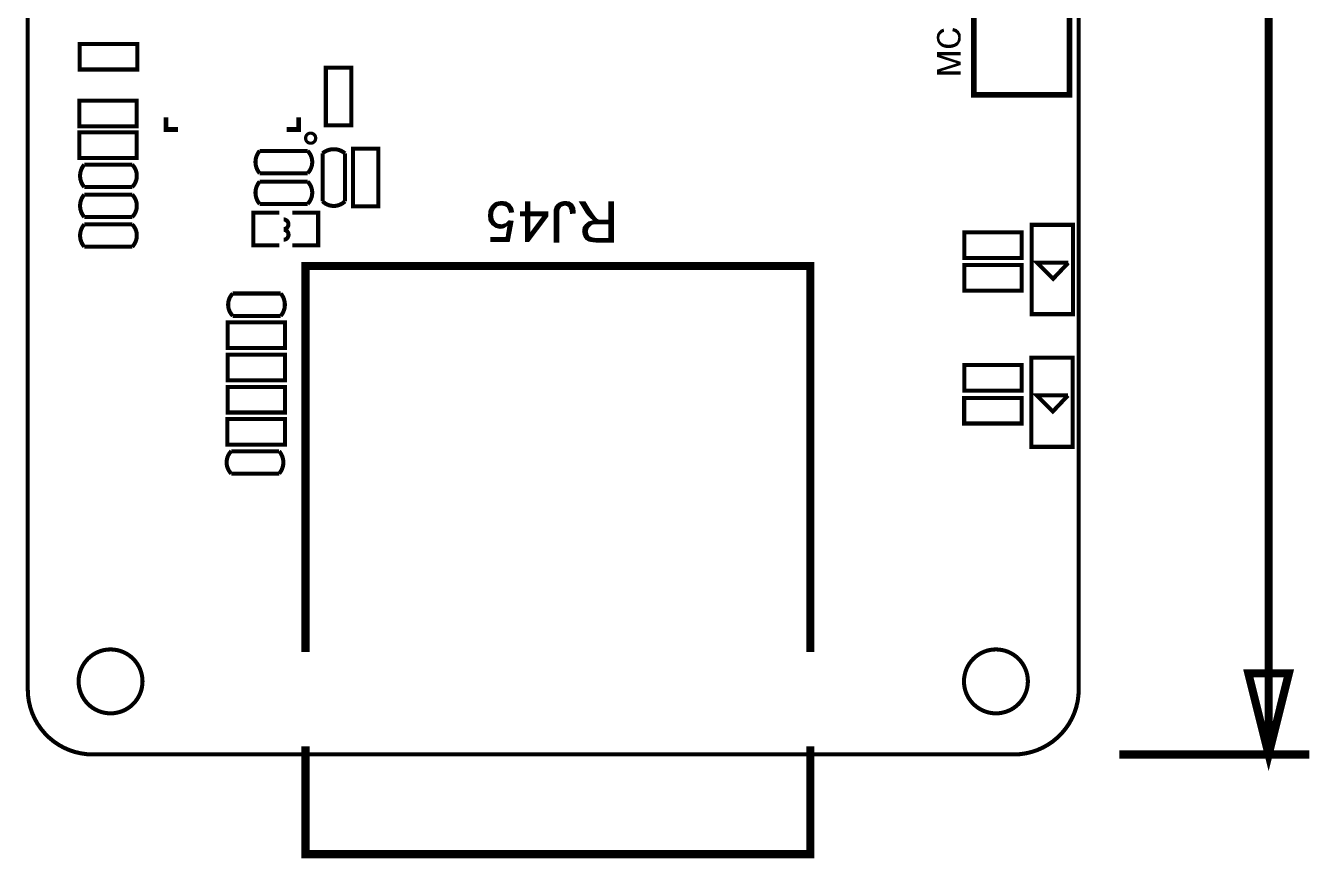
# Model space of a CAD drawing. Extents: x 1.22 to 3.09, y 1.23 to 6.
# Drawn here: x 1.356 to 2.943, y 1.227 to 2.252 of the extents above; entities that cross this region are included whole.
import ezdxf

# ---------------------------------------------------------------- set-up
doc = ezdxf.new("R2010")
doc.units = 0
doc.layers.add('SST001126_PHO', color=11, linetype='CONTINUOUS')

msp = doc.modelspace()

# ---------------------------------------------------------------- linework, layer by layer
at = {"layer": 'SST001126_PHO'}
for points, const_width in [([(1.35854, 1.43433), (1.35854, 5.6261)], 0.005), ([(2.65354, 5.62687), (2.65354, 1.43433)], 0.005), ([(2.88754, 1.35433), (2.88754, 3.46283)], 0.01), ([(2.64226, 2.32663), (2.64226, 2.16663), (2.52415, 2.16663), (2.52415, 2.32663), (2.64226, 2.32663)], 0.007), ([(2.50777, 2.23759), (2.50739, 2.24146), (2.50547, 2.24491), (2.5028, 2.2472), (2.49901, 2.24858), (2.4984, 2.24555), (2.50122, 2.24449), (2.50136, 2.24441), (2.50336, 2.2428), (2.50347, 2.24269), (2.50508, 2.24028), (2.50515, 2.24007), (2.50556, 2.23726), (2.50556, 2.23719), (2.50555, 2.23711), (2.50515, 2.2347), (2.50513, 2.23462), (2.50433, 2.23221), (2.50417, 2.23198), (2.50216, 2.23037), (2.5021, 2.23033), (2.5001, 2.22913), (2.49996, 2.22907), (2.49675, 2.22827), (2.49668, 2.22826), (2.49306, 2.22785), (2.49293, 2.22786), (2.49052, 2.22826), (2.48771, 2.22866), (2.48756, 2.22871), (2.48515, 2.22991), (2.48506, 2.22997), (2.48305, 2.23158), (2.48292, 2.23174), (2.48171, 2.23415), (2.48166, 2.23431), (2.48126, 2.23712), (2.48126, 2.23719), (2.48126, 2.23727), (2.48167, 2.23968), (2.48173, 2.23986), (2.48294, 2.24187), (2.48301, 2.24196), (2.48462, 2.24357), (2.48478, 2.24368), (2.48721, 2.24472), (2.48661, 2.24773), (2.48365, 2.24641), (2.48135, 2.24411), (2.47943, 2.24104), (2.47905, 2.23759), (2.47944, 2.23409), (2.48059, 2.23102), (2.4829, 2.22832), (2.4856, 2.22639), (2.48909, 2.22523), (2.49341, 2.22484), (2.49732, 2.22523), (2.50085, 2.2264), (2.50392, 2.22794), (2.50584, 2.23062), (2.50739, 2.23372), (2.50777, 2.23759)], 0.001), ([(2.48, 2.23259), (2.48, 2.24195)], 0.001), ([(2.481, 2.23054), (2.481, 2.24355)], 0.001), ([(2.482, 2.24031), (2.482, 2.24476)], 0.001), ([(2.483, 2.24195), (2.483, 2.24576)], 0.001), ([(2.484, 2.24295), (2.484, 2.24657)], 0.001), ([(2.485, 2.24377), (2.485, 2.24701)], 0.001), ([(2.486, 2.2442), (2.486, 2.24746)], 0.001), ([(2.487, 2.24463), (2.487, 2.2458)], 0.001), ([(2.499, 2.24532), (2.499, 2.24853)], 0.001), ([(2.5, 2.24495), (2.5, 2.24822)], 0.001), ([(2.501, 2.24457), (2.501, 2.24785)], 0.001), ([(2.502, 2.2439), (2.502, 2.24749)], 0.001), ([(2.503, 2.2431), (2.503, 2.24702)], 0.001), ([(2.504, 2.24189), (2.504, 2.24617)], 0.001), ([(2.505, 2.24039), (2.505, 2.24531)], 0.001), ([(2.506, 2.23094), (2.506, 2.24395)], 0.001), ([(2.507, 2.23294), (2.507, 2.24215)], 0.001), ([(1.4225, 2.22946), (1.4225, 2.19796), (1.49337, 2.19796), (1.49337, 2.22946), (1.4225, 2.22946)], 0.005), ([(2.482, 2.22937), (2.482, 2.23358)], 0.001), ([(2.483, 2.22825), (2.483, 2.23163)], 0.001), ([(2.484, 2.22754), (2.484, 2.23082)], 0.001), ([(2.485, 2.22682), (2.485, 2.23002)], 0.001), ([(2.486, 2.22626), (2.486, 2.22949)], 0.001), ([(2.487, 2.22593), (2.487, 2.22899)], 0.001), ([(2.488, 2.22559), (2.488, 2.22862)], 0.001), ([(2.489, 2.22526), (2.489, 2.22848)], 0.001), ([(2.49, 2.22515), (2.49, 2.22833)], 0.001), ([(2.491, 2.22505), (2.491, 2.22818)], 0.001), ([(2.492, 2.22496), (2.492, 2.22801)], 0.001), ([(2.493, 2.22487), (2.493, 2.22785)], 0.001), ([(2.494, 2.2249), (2.494, 2.22796)], 0.001), ([(2.495, 2.225), (2.495, 2.22807)], 0.001), ([(2.496, 2.2251), (2.496, 2.22818)], 0.001), ([(2.497, 2.2252), (2.497, 2.22833)], 0.001), ([(2.498, 2.22545), (2.498, 2.22858)], 0.001), ([(2.499, 2.22579), (2.499, 2.22883)], 0.001), ([(2.5, 2.22612), (2.5, 2.22908)], 0.001), ([(2.501, 2.22648), (2.501, 2.22967)], 0.001), ([(2.502, 2.22698), (2.502, 2.23027)], 0.001), ([(2.503, 2.22748), (2.503, 2.23104)], 0.001), ([(2.504, 2.22805), (2.504, 2.23184)], 0.001), ([(2.505, 2.22945), (2.505, 2.23422)], 0.001), ([(2.50737, 2.21901), (2.47945, 2.21901), (2.47945, 2.21385), (2.49918, 2.20754), (2.50198, 2.20674), (2.50358, 2.20634), (2.50395, 2.20585), (2.50368, 2.2054), (2.50207, 2.2046), (2.50201, 2.20457), (2.49959, 2.20377), (2.47945, 2.19745), (2.47945, 2.19229), (2.50737, 2.19229), (2.50737, 2.19531), (2.48337, 2.19531), (2.48287, 2.19581), (2.48322, 2.19628), (2.50737, 2.20381), (2.50737, 2.2071), (2.48321, 2.21502), (2.48287, 2.21549), (2.48337, 2.21599), (2.50737, 2.21599), (2.50737, 2.21901)], 0.001), ([(2.48, 2.21367), (2.48, 2.21901)], 0.001), ([(2.481, 2.21335), (2.481, 2.21901)], 0.001), ([(2.482, 2.21303), (2.482, 2.21901)], 0.001), ([(2.483, 2.21584), (2.483, 2.21901)], 0.001), ([(2.483, 2.21271), (2.483, 2.21515)], 0.001), ([(2.484, 2.21599), (2.484, 2.21901)], 0.001), ([(2.484, 2.21239), (2.484, 2.21476)], 0.001), ([(2.485, 2.21599), (2.485, 2.21901)], 0.001), ([(2.485, 2.21207), (2.485, 2.21443)], 0.001), ([(2.486, 2.21599), (2.486, 2.21901)], 0.001), ([(2.486, 2.21175), (2.486, 2.2141)], 0.001), ([(2.487, 2.21599), (2.487, 2.21901)], 0.001), ([(2.487, 2.21143), (2.487, 2.21378)], 0.001), ([(2.488, 2.21599), (2.488, 2.21901)], 0.001), ([(2.488, 2.21111), (2.488, 2.21345)], 0.001), ([(2.489, 2.21599), (2.489, 2.21901)], 0.001), ([(2.489, 2.21079), (2.489, 2.21312)], 0.001), ([(2.49, 2.21599), (2.49, 2.21901)], 0.001), ([(2.49, 2.21047), (2.49, 2.21279)], 0.001), ([(2.491, 2.21599), (2.491, 2.21901)], 0.001), ([(2.491, 2.21015), (2.491, 2.21246)], 0.001), ([(2.492, 2.21599), (2.492, 2.21901)], 0.001), ([(2.492, 2.20983), (2.492, 2.21214)], 0.001), ([(2.493, 2.21599), (2.493, 2.21901)], 0.001), ([(2.493, 2.20951), (2.493, 2.21181)], 0.001), ([(2.494, 2.21599), (2.494, 2.21901)], 0.001), ([(2.494, 2.20919), (2.494, 2.21148)], 0.001), ([(2.495, 2.21599), (2.495, 2.21901)], 0.001), ([(2.495, 2.20887), (2.495, 2.21115)], 0.001), ([(2.496, 2.21599), (2.496, 2.21901)], 0.001), ([(2.496, 2.20855), (2.496, 2.21083)], 0.001), ([(2.497, 2.21599), (2.497, 2.21901)], 0.001), ([(2.497, 2.20823), (2.497, 2.2105)], 0.001), ([(2.498, 2.21599), (2.498, 2.21901)], 0.001), ([(2.498, 2.20791), (2.498, 2.21017)], 0.001), ([(2.499, 2.21599), (2.499, 2.21901)], 0.001), ([(2.499, 2.20759), (2.499, 2.20984)], 0.001), ([(2.5, 2.21599), (2.5, 2.21901)], 0.001), ([(2.5, 2.2073), (2.5, 2.20951)], 0.001), ([(2.501, 2.21599), (2.501, 2.21901)], 0.001), ([(2.501, 2.20702), (2.501, 2.20919)], 0.001), ([(2.502, 2.21599), (2.502, 2.21901)], 0.001), ([(2.502, 2.20673), (2.502, 2.20886)], 0.001), ([(2.503, 2.21599), (2.503, 2.21901)], 0.001), ([(2.503, 2.20648), (2.503, 2.20853)], 0.001), ([(2.503, 2.20245), (2.503, 2.20507)], 0.001), ([(2.504, 2.21599), (2.504, 2.21901)], 0.001), ([(2.504, 2.20276), (2.504, 2.2082)], 0.001), ([(2.505, 2.21599), (2.505, 2.21901)], 0.001), ([(2.505, 2.20307), (2.505, 2.20787)], 0.001), ([(2.506, 2.21599), (2.506, 2.21901)], 0.001), ([(2.506, 2.20338), (2.506, 2.20755)], 0.001), ([(2.507, 2.21599), (2.507, 2.21901)], 0.001), ([(2.507, 2.20369), (2.507, 2.20722)], 0.001), ([(1.75729, 2.20025), (1.7258, 2.20025), (1.7258, 2.12938), (1.75729, 2.12938), (1.75729, 2.20025)], 0.005), ([(2.48, 2.19229), (2.48, 2.19762)], 0.001), ([(2.481, 2.19229), (2.481, 2.19794)], 0.001), ([(2.482, 2.19229), (2.482, 2.19825)], 0.001), ([(2.483, 2.19615), (2.483, 2.19856)], 0.001), ([(2.483, 2.19229), (2.483, 2.19547)], 0.001), ([(2.484, 2.19653), (2.484, 2.19888)], 0.001), ([(2.484, 2.19229), (2.484, 2.19531)], 0.001), ([(2.485, 2.19684), (2.485, 2.19919)], 0.001), ([(2.485, 2.19229), (2.485, 2.19531)], 0.001), ([(2.486, 2.19715), (2.486, 2.1995)], 0.001), ([(2.486, 2.19229), (2.486, 2.19531)], 0.001), ([(2.487, 2.19746), (2.487, 2.19982)], 0.001), ([(2.487, 2.19229), (2.487, 2.19531)], 0.001), ([(2.488, 2.19777), (2.488, 2.20013)], 0.001), ([(2.488, 2.19229), (2.488, 2.19531)], 0.001), ([(2.489, 2.19809), (2.489, 2.20045)], 0.001), ([(2.489, 2.19229), (2.489, 2.19531)], 0.001), ([(2.49, 2.1984), (2.49, 2.20076)], 0.001), ([(2.49, 2.19229), (2.49, 2.19531)], 0.001), ([(2.491, 2.19871), (2.491, 2.20107)], 0.001), ([(2.491, 2.19229), (2.491, 2.19531)], 0.001), ([(2.492, 2.19902), (2.492, 2.20139)], 0.001), ([(2.492, 2.19229), (2.492, 2.19531)], 0.001), ([(2.493, 2.19933), (2.493, 2.2017)], 0.001), ([(2.493, 2.19229), (2.493, 2.19531)], 0.001), ([(2.494, 2.19964), (2.494, 2.20201)], 0.001), ([(2.494, 2.19229), (2.494, 2.19531)], 0.001), ([(2.495, 2.19995), (2.495, 2.20233)], 0.001), ([(2.495, 2.19229), (2.495, 2.19531)], 0.001), ([(2.496, 2.20027), (2.496, 2.20264)], 0.001), ([(2.496, 2.19229), (2.496, 2.19531)], 0.001), ([(2.497, 2.20058), (2.497, 2.20296)], 0.001), ([(2.497, 2.19229), (2.497, 2.19531)], 0.001), ([(2.498, 2.20089), (2.498, 2.20327)], 0.001), ([(2.498, 2.19229), (2.498, 2.19531)], 0.001), ([(2.499, 2.2012), (2.499, 2.20358)], 0.001), ([(2.499, 2.19229), (2.499, 2.19531)], 0.001), ([(2.5, 2.20151), (2.5, 2.20391)], 0.001), ([(2.5, 2.19229), (2.5, 2.19531)], 0.001), ([(2.501, 2.20182), (2.501, 2.20424)], 0.001), ([(2.501, 2.19229), (2.501, 2.19531)], 0.001), ([(2.502, 2.20213), (2.502, 2.20457)], 0.001), ([(2.502, 2.19229), (2.502, 2.19531)], 0.001), ([(2.503, 2.19229), (2.503, 2.19531)], 0.001), ([(2.504, 2.19229), (2.504, 2.19531)], 0.001), ([(2.505, 2.19229), (2.505, 2.19531)], 0.001), ([(2.506, 2.19229), (2.506, 2.19531)], 0.001), ([(2.507, 2.19229), (2.507, 2.19531)], 0.001), ([(1.49285, 2.12802), (1.49285, 2.15952), (1.42199, 2.15952), (1.42199, 2.12802), (1.49285, 2.12802)], 0.005), ([(1.52889, 2.13888), (1.52889, 2.12417), (1.5436, 2.12417)], 0.006), ([(1.69237, 2.13888), (1.69237, 2.12417), (1.67766, 2.12417)], 0.006), ([(1.49285, 2.08904), (1.49285, 2.12054), (1.42199, 2.12054), (1.42199, 2.08904), (1.49285, 2.08904)], 0.005), ([(1.70334, 2.09777), (1.64428, 2.09776)], 0.005), ([(1.72177, 2.09468), (1.72179, 2.03563)], 0.005), ([(1.74934, 2.03563), (1.74933, 2.0947)], 0.005), ([(1.75912, 2.02959), (1.79062, 2.02959), (1.79062, 2.10046), (1.75912, 2.10046), (1.75912, 2.02959)], 0.005), ([(1.48719, 2.0808), (1.42812, 2.08078)], 0.005), ([(1.70334, 2.05997), (1.64428, 2.05996)], 0.005), ([(1.6443, 2.0702), (1.70334, 2.07021)], 0.005), ([(1.42814, 2.05323), (1.48719, 2.05324)], 0.005), ([(1.48719, 2.04387), (1.42812, 2.04386)], 0.005), ([(1.6443, 2.0324), (1.70334, 2.03242)], 0.005), ([(1.95733, 2.02251), (1.95609, 2.02749), (1.95269, 2.03224), (1.94795, 2.03495), (1.9425, 2.03563), (1.93836, 2.03494), (1.93497, 2.03426), (1.93227, 2.03224), (1.92953, 2.0295), (1.92681, 2.02473), (1.92612, 2.01786), (1.9268, 2.01171), (1.9302, 2.00697), (1.93497, 2.00356), (1.94041, 2.0022), (1.94512, 2.00287), (1.94924, 2.00562), (1.95002, 2.0052), (1.95002, 2.00512), (1.94791, 1.99177), (1.94741, 1.99134), (1.92893, 1.99134), (1.92893, 1.98602), (1.95192, 1.98602), (1.95666, 2.01109), (1.95111, 2.01171), (1.94777, 2.00836), (1.94755, 2.00824), (1.94263, 2.00683), (1.94242, 2.00682), (1.9375, 2.00752), (1.93727, 2.00761), (1.93446, 2.00972), (1.93433, 2.00987), (1.93222, 2.01338), (1.93215, 2.01357), (1.93145, 2.01849), (1.93145, 2.01856), (1.93145, 2.01863), (1.93215, 2.02355), (1.93222, 2.02374), (1.93433, 2.02725), (1.9344, 2.02735), (1.93722, 2.03016), (1.9375, 2.0303), (1.94242, 2.03101), (1.94259, 2.031), (1.9461, 2.0303), (1.94623, 2.03026), (1.94904, 2.02885), (1.94927, 2.02863), (1.95067, 2.02581), (1.9507, 2.02575), (1.95198, 2.02191), (1.95733, 2.02251)], 0.001), ([(1.931, 2.00639), (1.931, 2.03097)], 0.001), ([(1.932, 2.02247), (1.932, 2.03197)], 0.001), ([(1.933, 2.02504), (1.933, 2.03279)], 0.001), ([(1.934, 2.0267), (1.934, 2.03354)], 0.001), ([(1.935, 2.02795), (1.935, 2.03427)], 0.001), ([(1.936, 2.02895), (1.936, 2.03447)], 0.001), ([(1.937, 2.02995), (1.937, 2.03467)], 0.001), ([(1.938, 2.03038), (1.938, 2.03487)], 0.001), ([(1.939, 2.03052), (1.939, 2.03505)], 0.001), ([(1.94, 2.03066), (1.94, 2.03521)], 0.001), ([(1.941, 2.0308), (1.941, 2.03538)], 0.001), ([(1.942, 2.03095), (1.942, 2.03555)], 0.001), ([(1.943, 2.03092), (1.943, 2.03557)], 0.001), ([(1.944, 2.03072), (1.944, 2.03544)], 0.001), ([(1.945, 2.03052), (1.945, 2.03532)], 0.001), ([(1.946, 2.03032), (1.946, 2.03519)], 0.001), ([(1.947, 2.02987), (1.947, 2.03507)], 0.001), ([(1.948, 2.02937), (1.948, 2.03492)], 0.001), ([(1.949, 2.02887), (1.949, 2.03435)], 0.001), ([(1.95, 2.02716), (1.95, 2.03378)], 0.001), ([(1.951, 2.02485), (1.951, 2.03321)], 0.001), ([(1.952, 2.02192), (1.952, 2.03264)], 0.001), ([(1.953, 2.02203), (1.953, 2.03181)], 0.001), ([(1.954, 2.02214), (1.954, 2.03041)], 0.001), ([(1.99964, 2.02298), (1.97764, 2.02298), (1.97714, 2.02348), (1.97714, 2.03493), (1.97182, 2.03493), (1.97182, 2.02348), (1.97132, 2.02298), (1.96549, 2.02298), (1.96549, 2.01765), (1.97132, 2.01765), (1.97182, 2.01715), (1.97182, 1.98602), (1.97599, 1.98602), (1.99964, 2.01732), (1.99964, 2.02298)], 0.001), ([(1.972, 1.98602), (1.972, 2.03493)], 0.001), ([(1.973, 1.98602), (1.973, 2.03493)], 0.001), ([(1.974, 1.98602), (1.974, 2.03493)], 0.001), ([(1.975, 1.98602), (1.975, 2.03493)], 0.001), ([(1.976, 1.98603), (1.976, 2.03493)], 0.001), ([(1.977, 1.98736), (1.977, 2.03493)], 0.001), ([(2.03334, 2.02112), (2.0327, 2.02754), (2.03, 2.03227), (2.02597, 2.03495), (2.02054, 2.03563), (2.01645, 2.03495), (2.01304, 2.03359), (2.01034, 2.03156), (2.00832, 2.02887), (2.00697, 2.02481), (2.00697, 1.98531), (2.013, 1.98531), (2.013, 2.02348), (2.01301, 2.0236), (2.01372, 2.02641), (2.0138, 2.02659), (2.01591, 2.02941), (2.01615, 2.02958), (2.02037, 2.03099), (2.02069, 2.03099), (2.0228, 2.03028), (2.02292, 2.03022), (2.02502, 2.02882), (2.02521, 2.02859), (2.02662, 2.02507), (2.02665, 2.02496), (2.02728, 2.02051), (2.03334, 2.02112)], 0.001), ([(2.01, 1.98531), (2.01, 2.03111)], 0.001), ([(2.011, 1.98531), (2.011, 2.03206)], 0.001), ([(2.012, 1.98531), (2.012, 2.03281)], 0.001), ([(2.013, 2.02352), (2.013, 2.03356)], 0.001), ([(2.014, 2.02686), (2.014, 2.03397)], 0.001), ([(2.015, 2.02819), (2.015, 2.03437)], 0.001), ([(2.016, 2.0295), (2.016, 2.03477)], 0.001), ([(2.017, 2.02986), (2.017, 2.03504)], 0.001), ([(2.018, 2.0302), (2.018, 2.03521)], 0.001), ([(2.019, 2.03053), (2.019, 2.03537)], 0.001), ([(2.02, 2.03086), (2.02, 2.03554)], 0.001), ([(2.021, 2.03088), (2.021, 2.03557)], 0.001), ([(2.022, 2.03055), (2.022, 2.03545)], 0.001), ([(2.023, 2.03017), (2.023, 2.03532)], 0.001), ([(2.024, 2.0295), (2.024, 2.0352)], 0.001), ([(2.025, 2.02883), (2.025, 2.03507)], 0.001), ([(2.026, 2.02662), (2.026, 2.03493)], 0.001), ([(2.027, 2.02249), (2.027, 2.03427)], 0.001), ([(2.028, 2.02058), (2.028, 2.0336)], 0.001), ([(2.029, 2.02068), (2.029, 2.03293)], 0.001), ([(2.03, 2.02078), (2.03, 2.03226)], 0.001), ([(2.031, 2.02088), (2.031, 2.03051)], 0.001), ([(2.08049, 2.03493), (2.07446, 2.03493), (2.07446, 2.01294), (2.07396, 2.01244), (2.06271, 2.01244), (2.06249, 2.01249), (2.05968, 2.01389), (2.05955, 2.01399), (2.05814, 2.01539), (2.05808, 2.01547), (2.05668, 2.01757), (2.05458, 2.02037), (2.05456, 2.02039), (2.05175, 2.02461), (2.05174, 2.02463), (2.04555, 2.03493), (2.03828, 2.03493), (2.04625, 2.02166), (2.04902, 2.01819), (2.0518, 2.01542), (2.05529, 2.01262), (2.05548, 2.01223), (2.0551, 2.01175), (2.04959, 2.01037), (2.04549, 2.00696), (2.0428, 2.00359), (2.04213, 1.99888), (2.04281, 1.99479), (2.04417, 1.99139), (2.04618, 1.98871), (2.04954, 1.98669), (2.05295, 1.98601), (2.05922, 1.98531), (2.08049, 1.98531), (2.08049, 2.03493)], 0.001), ([(2.039, 2.03374), (2.039, 2.03493)], 0.001), ([(2.04, 2.03207), (2.04, 2.03493)], 0.001), ([(2.041, 2.03041), (2.041, 2.03493)], 0.001), ([(2.042, 2.02874), (2.042, 2.03493)], 0.001), ([(2.043, 2.02707), (2.043, 2.03493)], 0.001), ([(2.044, 2.02541), (2.044, 2.03493)], 0.001), ([(2.045, 2.02374), (2.045, 2.03493)], 0.001), ([(2.046, 2.02207), (2.046, 2.03419)], 0.001), ([(2.047, 2.02072), (2.047, 2.03252)], 0.001), ([(2.048, 2.01947), (2.048, 2.03086)], 0.001), ([(2.075, 1.98531), (2.075, 2.03493)], 0.001), ([(2.076, 1.98531), (2.076, 2.03493)], 0.001), ([(2.077, 1.98531), (2.077, 2.03493)], 0.001), ([(2.078, 1.98531), (2.078, 2.03493)], 0.001), ([(2.079, 1.98531), (2.079, 2.03493)], 0.001), ([(2.08, 1.98531), (2.08, 2.03493)], 0.001), ([(1.42814, 2.0163), (1.48719, 2.01631)], 0.005), ([(1.66838, 2.02157), (1.63638, 2.02157), (1.63638, 1.98157), (1.66838, 1.98157)], 0.005), ([(1.68438, 2.02157), (1.71638, 2.02157), (1.71638, 1.98157), (1.68438, 1.98157)], 0.005), ([(1.927, 2.01144), (1.927, 2.02507)], 0.001), ([(1.928, 2.01004), (1.928, 2.02682)], 0.001), ([(1.929, 2.00864), (1.929, 2.02857)], 0.001), ([(1.93, 2.00724), (1.93, 2.02997)], 0.001), ([(1.932, 2.00568), (1.932, 2.01465)], 0.001), ([(1.955, 2.02225), (1.955, 2.02901)], 0.001), ([(1.956, 2.02236), (1.956, 2.02761)], 0.001), ([(1.957, 2.02247), (1.957, 2.02385)], 0.001), ([(1.966, 2.01765), (1.966, 2.02298)], 0.001), ([(1.967, 2.01765), (1.967, 2.02298)], 0.001), ([(1.968, 2.01765), (1.968, 2.02298)], 0.001), ([(1.969, 2.01765), (1.969, 2.02298)], 0.001), ([(1.97, 2.01765), (1.97, 2.02298)], 0.001), ([(1.971, 2.01765), (1.971, 2.02298)], 0.001), ([(1.99291, 2.01715), (1.99281, 2.01685), (1.97804, 1.99717), (1.97714, 1.99747), (1.97714, 2.01715), (1.97764, 2.01765), (1.99241, 2.01765), (1.99291, 2.01715)], 0.001), ([(1.978, 2.01765), (1.978, 2.02298)], 0.001), ([(1.979, 2.01765), (1.979, 2.02298)], 0.001), ([(1.98, 2.01765), (1.98, 2.02298)], 0.001), ([(1.981, 2.01765), (1.981, 2.02298)], 0.001), ([(1.982, 2.01765), (1.982, 2.02298)], 0.001), ([(1.983, 2.01765), (1.983, 2.02298)], 0.001), ([(1.984, 2.01765), (1.984, 2.02298)], 0.001), ([(1.985, 2.01765), (1.985, 2.02298)], 0.001), ([(1.986, 2.01765), (1.986, 2.02298)], 0.001), ([(1.987, 2.01765), (1.987, 2.02298)], 0.001), ([(1.988, 2.01765), (1.988, 2.02298)], 0.001), ([(1.989, 2.01765), (1.989, 2.02298)], 0.001), ([(1.99, 2.01765), (1.99, 2.02298)], 0.001), ([(1.991, 2.01765), (1.991, 2.02298)], 0.001), ([(1.991, 2.00589), (1.991, 2.01444)], 0.001), ([(1.992, 2.01765), (1.992, 2.02298)], 0.001), ([(1.992, 2.00721), (1.992, 2.01578)], 0.001), ([(1.993, 2.00853), (1.993, 2.02298)], 0.001), ([(1.994, 2.00986), (1.994, 2.02298)], 0.001), ([(1.995, 2.01118), (1.995, 2.02298)], 0.001), ([(1.996, 2.0125), (1.996, 2.02298)], 0.001), ([(1.997, 2.01383), (1.997, 2.02298)], 0.001), ([(1.998, 2.01515), (1.998, 2.02298)], 0.001), ([(1.999, 2.01647), (1.999, 2.02298)], 0.001), ([(2.007, 1.98531), (2.007, 2.0249)], 0.001), ([(2.008, 1.98531), (2.008, 2.0279)], 0.001), ([(2.009, 1.98531), (2.009, 2.02977)], 0.001), ([(2.032, 2.02098), (2.032, 2.02876)], 0.001), ([(2.033, 2.02108), (2.033, 2.02451)], 0.001), ([(2.049, 2.01822), (2.049, 2.02919)], 0.001), ([(2.05, 2.01721), (2.05, 2.02752)], 0.001), ([(2.051, 2.01621), (2.051, 2.02586)], 0.001), ([(2.052, 2.01526), (2.052, 2.02423)], 0.001), ([(2.053, 2.01446), (2.053, 2.02273)], 0.001), ([(2.054, 2.01366), (2.054, 2.02123)], 0.001), ([(2.055, 2.01286), (2.055, 2.01981)], 0.001), ([(2.056, 2.00773), (2.056, 2.01847)], 0.001), ([(2.057, 2.00781), (2.057, 2.01709)], 0.001), ([(2.058, 2.00781), (2.058, 2.01559)], 0.001), ([(2.059, 2.00781), (2.059, 2.01453)], 0.001), ([(1.4872, 2.00722), (1.42813, 2.0072)], 0.005), ([(1.933, 2.00496), (1.933, 2.01208)], 0.001), ([(1.934, 2.00425), (1.934, 2.01042)], 0.001), ([(1.935, 2.00355), (1.935, 2.00932)], 0.001), ([(1.936, 2.0033), (1.936, 2.00857)], 0.001), ([(1.937, 2.00305), (1.937, 2.00782)], 0.001), ([(1.938, 2.0028), (1.938, 2.00745)], 0.001), ([(1.939, 2.00255), (1.939, 2.00731)], 0.001), ([(1.94, 2.0023), (1.94, 2.00716)], 0.001), ([(1.941, 2.00228), (1.941, 2.00702)], 0.001), ([(1.942, 2.00242), (1.942, 2.00688)], 0.001), ([(1.943, 2.00257), (1.943, 2.00694)], 0.001), ([(1.944, 2.00271), (1.944, 2.00722)], 0.001), ([(1.945, 2.00285), (1.945, 2.00751)], 0.001), ([(1.946, 2.00346), (1.946, 2.00779)], 0.001), ([(1.947, 2.00412), (1.947, 2.00808)], 0.001), ([(1.948, 2.00479), (1.948, 2.0086)], 0.001), ([(1.949, 2.00546), (1.949, 2.0096)], 0.001), ([(1.949, 1.98602), (1.949, 1.99869)], 0.001), ([(1.95, 2.00535), (1.95, 2.0106)], 0.001), ([(1.95, 1.98602), (1.95, 2.00502)], 0.001), ([(1.951, 1.98602), (1.951, 2.0116)], 0.001), ([(1.952, 1.98644), (1.952, 2.01161)], 0.001), ([(1.953, 1.99173), (1.953, 2.0115)], 0.001), ([(1.954, 1.99701), (1.954, 2.01139)], 0.001), ([(1.955, 2.0023), (1.955, 2.01128)], 0.001), ([(1.956, 2.00758), (1.956, 2.01117)], 0.001), ([(1.98, 1.99133), (1.98, 1.99978)], 0.001), ([(1.981, 1.99265), (1.981, 2.00111)], 0.001), ([(1.982, 1.99397), (1.982, 2.00244)], 0.001), ([(1.983, 1.9953), (1.983, 2.00378)], 0.001), ([(1.984, 1.99662), (1.984, 2.00511)], 0.001), ([(1.985, 1.99794), (1.985, 2.00644)], 0.001), ([(1.986, 1.99927), (1.986, 2.00778)], 0.001), ([(1.987, 2.00059), (1.987, 2.00911)], 0.001), ([(1.988, 2.00192), (1.988, 2.01044)], 0.001), ([(1.989, 2.00324), (1.989, 2.01178)], 0.001), ([(1.99, 2.00456), (1.99, 2.01311)], 0.001), ([(2.043, 1.99431), (2.043, 2.00384)], 0.001), ([(2.044, 1.99181), (2.044, 2.00509)], 0.001), ([(2.045, 1.99028), (2.045, 2.00634)], 0.001), ([(2.046, 1.98895), (2.046, 2.00738)], 0.001), ([(2.047, 1.98822), (2.047, 2.00821)], 0.001), ([(2.048, 1.98762), (2.048, 2.00905)], 0.001), ([(2.07446, 2.00731), (2.07446, 1.99044), (2.07396, 1.98994), (2.05849, 1.98994), (2.05841, 1.98995), (2.05419, 1.99065), (2.05409, 1.99068), (2.05057, 1.99208), (2.05031, 1.99232), (2.04891, 1.99514), (2.04886, 1.99526), (2.04816, 1.99878), (2.04815, 1.99888), (2.04818, 1.99903), (2.04958, 2.00325), (2.0497, 2.00345), (2.05322, 2.00696), (2.05345, 2.00709), (2.05626, 2.0078), (2.05638, 2.00781), (2.07396, 2.00781), (2.07446, 2.00731)], 0.001), ([(2.049, 2.00151), (2.049, 2.00988)], 0.001), ([(2.05, 2.00374), (2.05, 2.01047)], 0.001), ([(2.051, 2.00474), (2.051, 2.01072)], 0.001), ([(2.052, 2.00574), (2.052, 2.01097)], 0.001), ([(2.053, 2.00674), (2.053, 2.01122)], 0.001), ([(2.054, 2.00723), (2.054, 2.01147)], 0.001), ([(2.055, 2.00748), (2.055, 2.01172)], 0.001), ([(2.06, 2.00781), (2.06, 2.01373)], 0.001), ([(2.061, 2.00781), (2.061, 2.01323)], 0.001), ([(2.062, 2.00781), (2.062, 2.01273)], 0.001), ([(2.063, 2.00781), (2.063, 2.01244)], 0.001), ([(2.064, 2.00781), (2.064, 2.01244)], 0.001), ([(2.065, 2.00781), (2.065, 2.01244)], 0.001), ([(2.066, 2.00781), (2.066, 2.01244)], 0.001), ([(2.067, 2.00781), (2.067, 2.01244)], 0.001), ([(2.068, 2.00781), (2.068, 2.01244)], 0.001), ([(2.069, 2.00781), (2.069, 2.01244)], 0.001), ([(2.07, 2.00781), (2.07, 2.01244)], 0.001), ([(2.071, 2.00781), (2.071, 2.01244)], 0.001), ([(2.072, 2.00781), (2.072, 2.01244)], 0.001), ([(2.073, 2.00781), (2.073, 2.01244)], 0.001), ([(2.074, 2.00781), (2.074, 2.01244)], 0.001), ([(2.58338, 1.96593), (2.58338, 1.99743), (2.51251, 1.99743), (2.51251, 1.96593), (2.58338, 1.96593)], 0.005), ([(2.64647, 2.00664), (2.64647, 1.89664), (2.59547, 1.89664), (2.59547, 2.00664), (2.64647, 2.00664)], 0.005), ([(1.929, 1.98602), (1.929, 1.99134)], 0.001), ([(1.93, 1.98602), (1.93, 1.99134)], 0.001), ([(1.931, 1.98602), (1.931, 1.99134)], 0.001), ([(1.932, 1.98602), (1.932, 1.99134)], 0.001), ([(1.933, 1.98602), (1.933, 1.99134)], 0.001), ([(1.934, 1.98602), (1.934, 1.99134)], 0.001), ([(1.935, 1.98602), (1.935, 1.99134)], 0.001), ([(1.936, 1.98602), (1.936, 1.99134)], 0.001), ([(1.937, 1.98602), (1.937, 1.99134)], 0.001), ([(1.938, 1.98602), (1.938, 1.99134)], 0.001), ([(1.939, 1.98602), (1.939, 1.99134)], 0.001), ([(1.94, 1.98602), (1.94, 1.99134)], 0.001), ([(1.941, 1.98602), (1.941, 1.99134)], 0.001), ([(1.942, 1.98602), (1.942, 1.99134)], 0.001), ([(1.943, 1.98602), (1.943, 1.99134)], 0.001), ([(1.944, 1.98602), (1.944, 1.99134)], 0.001), ([(1.945, 1.98602), (1.945, 1.99134)], 0.001), ([(1.946, 1.98602), (1.946, 1.99134)], 0.001), ([(1.947, 1.98602), (1.947, 1.99134)], 0.001), ([(1.948, 1.98602), (1.948, 1.99236)], 0.001), ([(1.978, 1.98868), (1.978, 1.99712)], 0.001), ([(1.979, 1.99), (1.979, 1.99844)], 0.001), ([(2.049, 1.98702), (2.049, 1.99495)], 0.001), ([(2.05, 1.9866), (2.05, 1.99295)], 0.001), ([(2.051, 1.9864), (2.051, 1.99191)], 0.001), ([(2.052, 1.9862), (2.052, 1.99151)], 0.001), ([(2.053, 1.98601), (2.053, 1.99111)], 0.001), ([(2.054, 1.98589), (2.054, 1.99071)], 0.001), ([(2.055, 1.98578), (2.055, 1.99051)], 0.001), ([(2.056, 1.98567), (2.056, 1.99035)], 0.001), ([(2.057, 1.98556), (2.057, 1.99018)], 0.001), ([(2.058, 1.98545), (2.058, 1.99001)], 0.001), ([(2.059, 1.98534), (2.059, 1.98994)], 0.001), ([(2.06, 1.98531), (2.06, 1.98994)], 0.001), ([(2.061, 1.98531), (2.061, 1.98994)], 0.001), ([(2.062, 1.98531), (2.062, 1.98994)], 0.001), ([(2.063, 1.98531), (2.063, 1.98994)], 0.001), ([(2.064, 1.98531), (2.064, 1.98994)], 0.001), ([(2.065, 1.98531), (2.065, 1.98994)], 0.001), ([(2.066, 1.98531), (2.066, 1.98994)], 0.001), ([(2.067, 1.98531), (2.067, 1.98994)], 0.001), ([(2.068, 1.98531), (2.068, 1.98994)], 0.001), ([(2.069, 1.98531), (2.069, 1.98994)], 0.001), ([(2.07, 1.98531), (2.07, 1.98994)], 0.001), ([(2.071, 1.98531), (2.071, 1.98994)], 0.001), ([(2.072, 1.98531), (2.072, 1.98994)], 0.001), ([(2.073, 1.98531), (2.073, 1.98994)], 0.001), ([(2.074, 1.98531), (2.074, 1.98994)], 0.001), ([(1.42816, 1.97965), (1.4872, 1.97966)], 0.005), ([(2.32283, 1.48045), (2.32283, 1.95591), (1.70079, 1.95591), (1.70079, 1.48045)], 0.01), ([(2.5834, 1.92566), (2.5834, 1.95715), (2.51254, 1.95715), (2.51254, 1.92566), (2.5834, 1.92566)], 0.005), ([(2.64067, 1.95999), (2.60217, 1.95999), (2.622, 1.94017), (2.64068, 1.9599)], 0.005), ([(1.67019, 1.92209), (1.61114, 1.92207)], 0.005), ([(1.60479, 1.88655), (1.60479, 1.85505), (1.67565, 1.85505), (1.67565, 1.88655), (1.60479, 1.88655)], 0.005), ([(1.61114, 1.89452), (1.67021, 1.89453)], 0.005), ([(1.60479, 1.84678), (1.60479, 1.81529), (1.67565, 1.81529), (1.67565, 1.84678), (1.60479, 1.84678)], 0.005), ([(2.64608, 1.84319), (2.64608, 1.73319), (2.59508, 1.73319), (2.59508, 1.84319), (2.64608, 1.84319)], 0.005), ([(2.5834, 1.80243), (2.5834, 1.83393), (2.51254, 1.83393), (2.51254, 1.80243), (2.5834, 1.80243)], 0.005), ([(1.60479, 1.80702), (1.60479, 1.77552), (1.67565, 1.77552), (1.67565, 1.80702), (1.60479, 1.80702)], 0.005), ([(2.58328, 1.76196), (2.58328, 1.79346), (2.51241, 1.79346), (2.51241, 1.76196), (2.58328, 1.76196)], 0.005), ([(2.64028, 1.79654), (2.60178, 1.79654), (2.6216, 1.77671), (2.64029, 1.79645)], 0.005), ([(1.6046, 1.76755), (1.6046, 1.73605), (1.67547, 1.73605), (1.67547, 1.76755), (1.6046, 1.76755)], 0.005), ([(1.6683, 1.72783), (1.60926, 1.72782)], 0.005), ([(1.60926, 1.70026), (1.66832, 1.70028)], 0.005), ([(2.88754, 1.35433), (2.86254, 1.45433), (2.91254, 1.45433), (2.88754, 1.35433)], 0.01), ([(1.70079, 1.36443), (1.70079, 1.2315), (2.32283, 1.2315), (2.32283, 1.36443)], 0.01), ([(2.57354, 1.35433), (1.43854, 1.35433)], 0.005), ([(2.65354, 1.35433), (2.65357, 1.35433)], 0.001), ([(2.70354, 1.35433), (2.93754, 1.35433)], 0.01)]:
    msp.add_lwpolyline(points, dxfattribs=dict(at, const_width=const_width))
for points, const_width in [([(1.70087, 2.11339, 1), (1.71331, 2.11339, 1)], 0.00394), ([(1.42117, 1.44433, 1), (1.49991, 1.44433, 1)], 0.005), ([(2.51217, 1.44433, 1), (2.59091, 1.44433, 1)], 0.005)]:
    msp.add_lwpolyline(points, format="xyb", close=True, dxfattribs=dict(at, const_width=const_width))
at = {"layer": 'SST001126_PHO', "const_width": 0.005}
for points in [[(1.64428, 2.09776, 0.3733896), (1.6443, 2.0702)], [(1.70334, 2.07021, 0.4142136), (1.70334, 2.09777)], [(1.74933, 2.0947, 0.3733882), (1.72177, 2.09468)], [(1.42812, 2.08078, 0.3732873), (1.42814, 2.05323)], [(1.48719, 2.05324, 0.4142136), (1.48719, 2.0808)], [(1.64428, 2.05996, 0.3733882), (1.6443, 2.0324)], [(1.70334, 2.03242, 0.4141056), (1.70334, 2.05997)], [(1.42812, 2.04386, 0.3733896), (1.42814, 2.0163)], [(1.48719, 2.01631, 0.4142136), (1.48719, 2.04387)], [(1.72179, 2.03563, 0.4141073), (1.74934, 2.03563)], [(1.67372, 2.00134, 1), (1.67372, 2.01334)], [(1.42813, 2.0072, 0.3731985), (1.42816, 1.97965)], [(1.4872, 1.97966, 0.4142136), (1.4872, 2.00722)], [(1.67372, 1.98833, 1), (1.67372, 2.00057)], [(1.61114, 1.92207, 0.4141073), (1.61114, 1.89452)], [(1.67021, 1.89453, 0.3733896), (1.67019, 1.92209)], [(1.60926, 1.72782, 0.4144262), (1.60926, 1.70026)], [(1.66832, 1.70028, 0.3732873), (1.6683, 1.72783)], [(1.35854, 1.43433, 0.4142136), (1.43854, 1.35433)], [(2.57354, 1.35433, 0.4142136), (2.65354, 1.43433)]]:
    msp.add_lwpolyline(points, format="xyb", dxfattribs=at)

doc.saveas('drawing.dxf')
